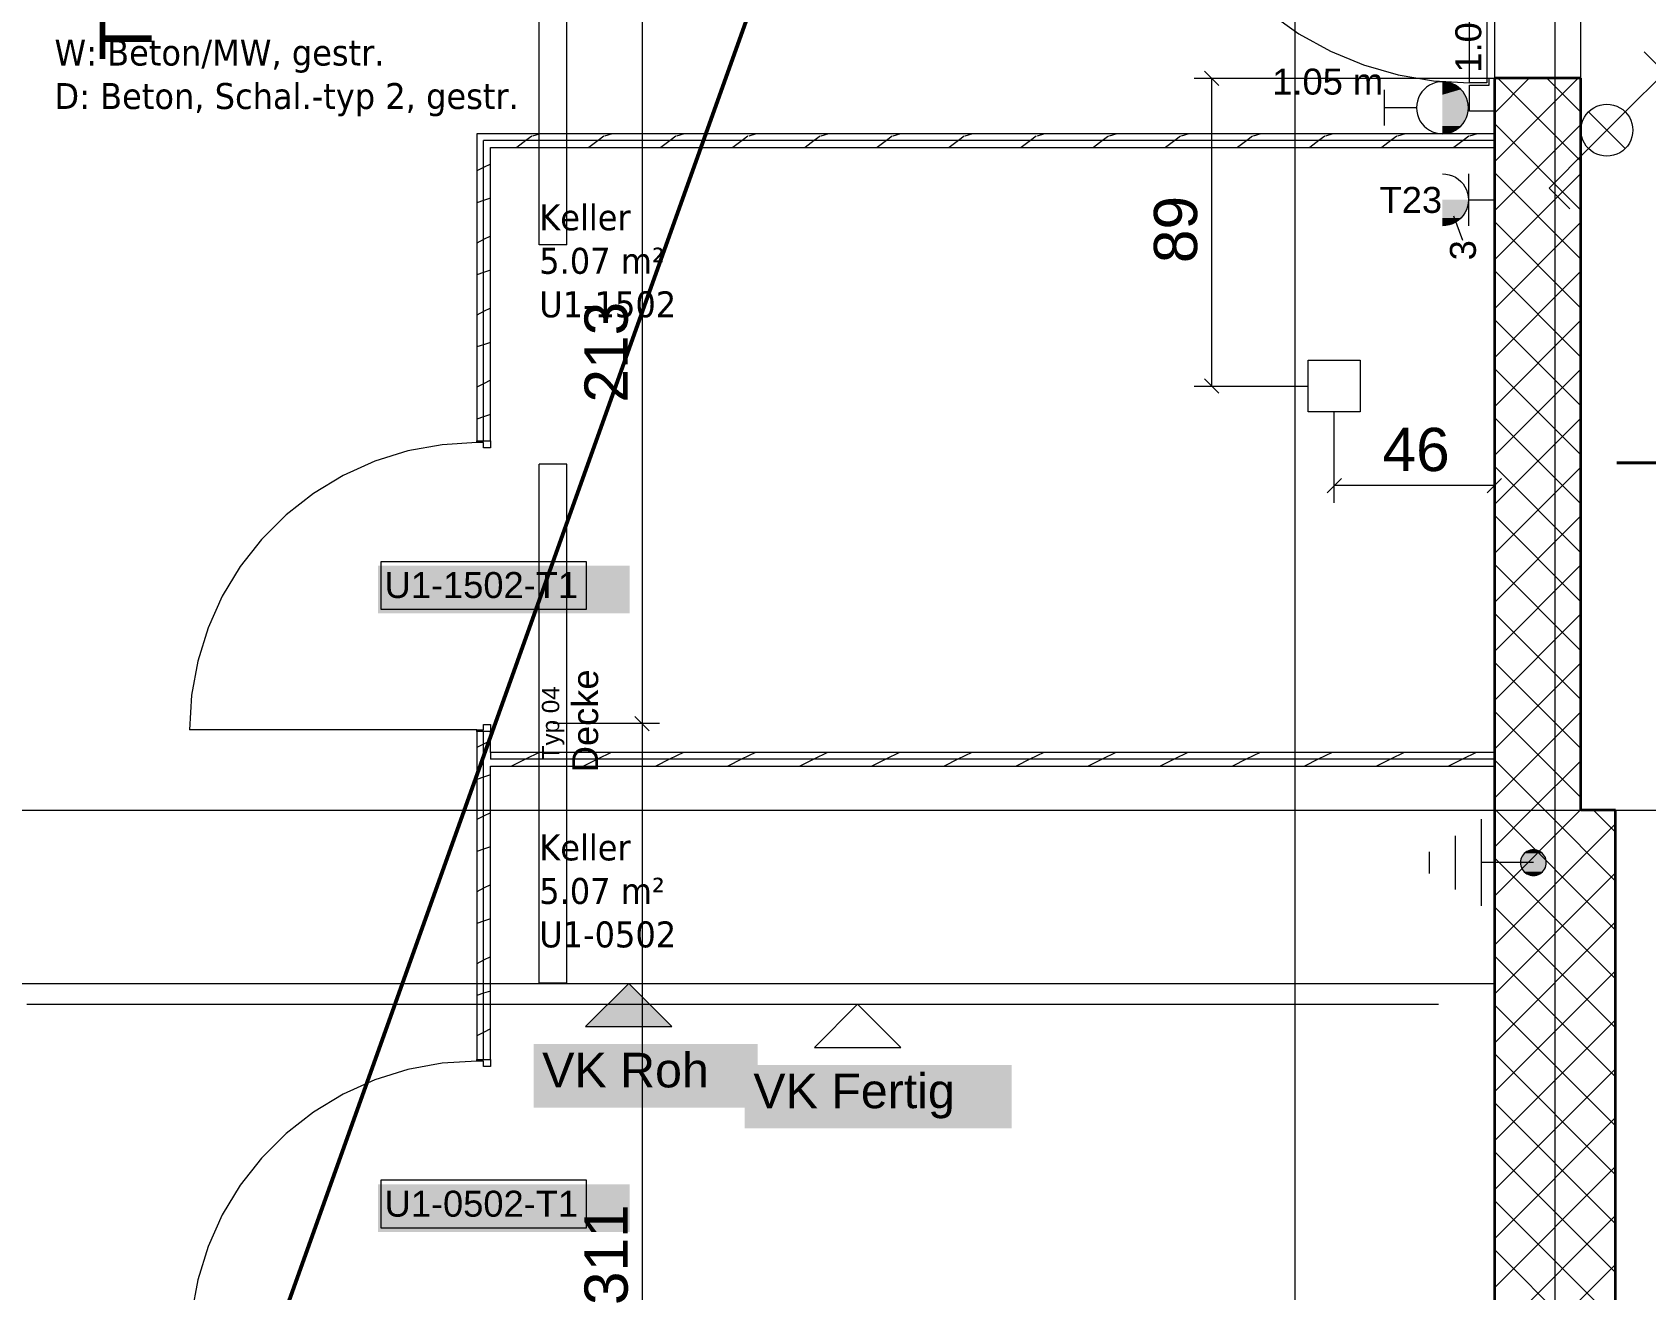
# Model space of a CAD drawing. Extents: x -1132 to 613, y -179 to 712.
# Drawn here: x -616.2 to -523, y 374.9 to 447.5 of the extents above; entities that cross this region are included whole.
import ezdxf
from ezdxf.lldxf.tags import DXFTag

# ---------------------------------------------------------------- set-up
doc = ezdxf.new("R2010")
doc.units = 0
doc.layers.get('0').update_dxf_attribs({"lineweight": 13})
for name, color, linetype, lineweight in [('A-____-NOTE-TEXT', 7, 'Continuous', 9), ('A-AREA-____-IDEN', 7, 'Continuous', 5), ('A-DOOR-____-IDEN', 7, 'Continuous', 5), ('A-DOOR-____-OTLN', 7, 'Continuous', 9), ('A-DOOR-FRAM-MCUT', 7, 'Continuous', 9), ('A-DOOR-OPNG-OTLN', 7, 'Continuous', 9), ('A-FLOR-____-OVHD', 7, 'Strichpunkt - Fein', 9), ('A-WALL-____-MCUT', 7, 'Continuous', 35), ('A-WALL-____-PATT', 7, 'Continuous', 35), ('A-WALL-FNSH-MCUT', 7, 'Continuous', 35), ('S-GRID-____-OTLN', 7, 'Continuous', 5)]:
    doc.layers.add(name, color=color, linetype=linetype, lineweight=lineweight)
for name, color, linetype, lineweight, true_color in [('EL01_VVV_Mass', 7, 'Continuous', 13, 0xb2b200), ('EL01_WAN_HLKS', 5, 'Continuous', 13, 0x0000ff), ('EL01_WAN_Kraft', 1, 'Continuous', 13, 0xff0000), ('EL01_WAN_Leuchten', 7, 'Continuous', 13, 0x0080ff), ('EL01_WAN_Leuchtentyp', 7, 'Continuous', 13, 0x0099ff), ('EL01_WAN_Licht', 7, 'Continuous', 13, 0x0080ff), ('EL01_WAN_Notbeleuchtungentyp', 7, 'Continuous', 13, 0x009900), ('EL01_WAN_Potentialausgleich', 1, 'Continuous', 13, 0xff0000), ('G-____-____-SYMB', 7, 'Strichpunkt - Weit', 5, 0x008080), ('X_Geometrie', 3, 'Continuous', 50, 0x00ff00)]:
    doc.layers.add(name, color=color, linetype=linetype, lineweight=lineweight, true_color=true_color)
doc.styles.get("Standard").update_dxf_attribs({"font": 'arial.ttf'})
tags = doc.linetypes.add('_Rasterlinie_', pattern=[0.375, 0.2, -0.05, 0.075, -0.05]).pattern_tags.tags
tags[10:11] = [DXFTag(74, 4), DXFTag(75, 0), DXFTag(340, '0'), DXFTag(46, 1.0), DXFTag(50, 0.0), DXFTag(44, 0.0), DXFTag(45, 0.0)]
tags[8:9] = [DXFTag(74, 4), DXFTag(75, 0), DXFTag(340, '0'), DXFTag(46, 1.0), DXFTag(50, 0.0), DXFTag(44, 0.0), DXFTag(45, 0.0)]
tags[6:7] = [DXFTag(74, 4), DXFTag(75, 0), DXFTag(340, '0'), DXFTag(46, 1.0), DXFTag(50, 0.0), DXFTag(44, 0.0), DXFTag(45, 0.0)]
tags[4:5] = [DXFTag(74, 4), DXFTag(75, 0), DXFTag(340, '0'), DXFTag(46, 1.0), DXFTag(50, 0.0), DXFTag(44, 0.0), DXFTag(45, 0.0)]
tags = doc.linetypes.add('Strich Punkt fein', pattern=[0.2, 0.1, -0.05, 0, -0.05]).pattern_tags.tags
tags[10:11] = [DXFTag(74, 4), DXFTag(75, 0), DXFTag(340, '0'), DXFTag(46, 1.0), DXFTag(50, 0.0), DXFTag(44, 0.0), DXFTag(45, 0.0)]
tags[8:9] = [DXFTag(74, 4), DXFTag(75, 0), DXFTag(340, '0'), DXFTag(46, 1.0), DXFTag(50, 0.0), DXFTag(44, 0.0), DXFTag(45, 0.0)]
tags[6:7] = [DXFTag(74, 4), DXFTag(75, 0), DXFTag(340, '0'), DXFTag(46, 1.0), DXFTag(50, 0.0), DXFTag(44, 0.0), DXFTag(45, 0.0)]
tags[4:5] = [DXFTag(74, 4), DXFTag(75, 0), DXFTag(340, '0'), DXFTag(46, 1.0), DXFTag(50, 0.0), DXFTag(44, 0.0), DXFTag(45, 0.0)]
tags = doc.linetypes.add('Strichpunkt - Fein', pattern=[0.2, 0.1, -0.05, 0, -0.05]).pattern_tags.tags
tags[10:11] = [DXFTag(74, 4), DXFTag(75, 0), DXFTag(340, '0'), DXFTag(46, 1.0), DXFTag(50, 0.0), DXFTag(44, 0.0), DXFTag(45, 0.0)]
tags[8:9] = [DXFTag(74, 4), DXFTag(75, 0), DXFTag(340, '0'), DXFTag(46, 1.0), DXFTag(50, 0.0), DXFTag(44, 0.0), DXFTag(45, 0.0)]
tags[6:7] = [DXFTag(74, 4), DXFTag(75, 0), DXFTag(340, '0'), DXFTag(46, 1.0), DXFTag(50, 0.0), DXFTag(44, 0.0), DXFTag(45, 0.0)]
tags[4:5] = [DXFTag(74, 4), DXFTag(75, 0), DXFTag(340, '0'), DXFTag(46, 1.0), DXFTag(50, 0.0), DXFTag(44, 0.0), DXFTag(45, 0.0)]
tags = doc.linetypes.add('Strichpunkt - Weit', pattern=[0.5, 0.2, -0.15, 0, -0.15]).pattern_tags.tags
tags[10:11] = [DXFTag(74, 4), DXFTag(75, 0), DXFTag(340, '0'), DXFTag(46, 1.0), DXFTag(50, 0.0), DXFTag(44, 0.0), DXFTag(45, 0.0)]
tags[8:9] = [DXFTag(74, 4), DXFTag(75, 0), DXFTag(340, '0'), DXFTag(46, 1.0), DXFTag(50, 0.0), DXFTag(44, 0.0), DXFTag(45, 0.0)]
tags[6:7] = [DXFTag(74, 4), DXFTag(75, 0), DXFTag(340, '0'), DXFTag(46, 1.0), DXFTag(50, 0.0), DXFTag(44, 0.0), DXFTag(45, 0.0)]
tags[4:5] = [DXFTag(74, 4), DXFTag(75, 0), DXFTag(340, '0'), DXFTag(46, 1.0), DXFTag(50, 0.0), DXFTag(44, 0.0), DXFTag(45, 0.0)]

# ---------------------------------------------------------------- blocks, each defined once
blk = doc.blocks.new('Referenz-A0UNPDE96I', base_point=(-1115.886, -117.372))
at = {"layer": 'A-____-NOTE-TEXT', "color": 0, "linetype": 'Continuous', "lineweight": 5, "ltscale": 0.13}
for p, q in [((-581.731, 392.578), (-584.231, 390.078)), ((-579.231, 390.078), (-581.731, 392.578)), ((-568.506, 391.378), (-571.006, 388.878)), ((-566.006, 388.878), (-568.506, 391.378)), ((-584.231, 390.078), (-579.231, 390.078)), ((-571.006, 388.878), (-566.006, 388.878))]:
    blk.add_line(p, q, dxfattribs=at)
for points in [[(-584.231, 390.078), (-581.731, 390.078), (-581.731, 392.578)], [(-579.231, 390.078), (-581.731, 390.078), (-581.731, 392.578)], [(-579.231, 390.078), (-579.231, 390.078), (-581.731, 390.078)]]:
    blk.add_solid(points, dxfattribs=at)
at = {"layer": 'A-____-NOTE-TEXT', "color": 7, "linetype": 'Continuous', "lineweight": 5, "ltscale": 0.13, "true_color": 0xffffff}
for points in [[(-587.229, 385.394), (-574.284, 385.394), (-587.229, 389.065)], [(-574.284, 385.394), (-587.229, 389.065), (-574.284, 389.065)], [(-575.03, 384.194), (-559.6, 384.194), (-575.03, 387.865)], [(-559.6, 384.194), (-575.03, 387.865), (-559.6, 387.865)]]:
    blk.add_solid(points, dxfattribs=at)
at = {"layer": 'A-DOOR-____-IDEN', "color": 0, "linetype": 'Continuous', "ltscale": 0.13}
for p, q in [((-596.036, 416.965), (-584.196, 416.965)), ((-596.036, 414.185), (-596.036, 416.965)), ((-584.196, 416.965), (-584.196, 414.185)), ((-584.196, 414.185), (-596.036, 414.185)), ((-596.036, 381.215), (-584.196, 381.215)), ((-596.036, 378.435), (-596.036, 381.215)), ((-584.196, 381.215), (-584.196, 378.435)), ((-584.196, 378.435), (-596.036, 378.435))]:
    blk.add_line(p, q, dxfattribs=at)
at = {"layer": 'A-DOOR-____-IDEN', "color": 7, "linetype": 'Continuous', "ltscale": 0.13, "true_color": 0xffffff}
for points in [[(-596.211, 413.962), (-581.672, 413.962), (-596.211, 416.721)], [(-581.672, 413.962), (-596.211, 416.721), (-581.672, 416.721)], [(-596.211, 378.212), (-581.672, 378.212), (-596.211, 380.971)], [(-581.672, 378.212), (-596.211, 380.971), (-581.672, 380.971)]]:
    blk.add_solid(points, dxfattribs=at)
at = {"layer": 'A-DOOR-____-OTLN', "color": 0, "linetype": 'Continuous', "ltscale": 0.13}
for p, q in [((-533.155, 444.618), (-533.155, 463.138)), ((-532.155, 463.138), (-532.155, 444.618)), ((-532.155, 444.618), (-533.155, 444.618))]:
    blk.add_line(p, q, dxfattribs=at)
at = {"layer": 'A-DOOR-____-OTLN', "color": 0, "linetype": 'Strich Punkt fein', "ltscale": 0.13}
for p, q in [((-531.715, 462.878), (-531.715, 444.878)), ((-526.715, 444.878), (-526.715, 462.878))]:
    blk.add_line(p, q, dxfattribs=at)
at = {"layer": 'A-DOOR-FRAM-MCUT', "color": 0, "linetype": 'Continuous', "ltscale": 0.13}
for p, q in [((-532.015, 444.878), (-531.715, 444.878)), ((-532.015, 444.478), (-532.015, 444.878)), ((-531.715, 444.878), (-531.715, 442.978)), ((-533.155, 444.478), (-532.015, 444.478)), ((-533.155, 442.978), (-533.155, 444.478)), ((-531.715, 442.978), (-533.155, 442.978)), ((-590.515, 423.928), (-589.715, 423.928)), ((-590.515, 423.828), (-590.515, 423.928)), ((-590.115, 423.828), (-590.515, 423.828)), ((-590.115, 423.528), (-590.115, 423.828)), ((-589.715, 423.528), (-590.115, 423.528)), ((-589.715, 423.928), (-589.715, 423.528)), ((-590.115, 407.528), (-589.715, 407.528)), ((-590.115, 407.228), (-590.115, 407.528)), ((-589.715, 407.528), (-589.715, 407.128)), ((-590.515, 407.228), (-590.115, 407.228)), ((-590.515, 407.128), (-590.515, 407.228)), ((-589.715, 407.128), (-590.515, 407.128)), ((-590.515, 388.178), (-589.715, 388.178)), ((-590.515, 388.078), (-590.515, 388.178)), ((-590.115, 388.078), (-590.515, 388.078)), ((-590.115, 387.778), (-590.115, 388.078)), ((-589.715, 388.178), (-589.715, 387.778)), ((-589.715, 387.778), (-590.115, 387.778))]:
    blk.add_line(p, q, dxfattribs=at)
at = {"layer": 'A-DOOR-OPNG-OTLN', "color": 0, "linetype": 'Continuous', "ltscale": 0.13}
for p, q in [((-544.702, 448.659), (-543.008, 447.457)), ((-543.008, 447.457), (-541.19, 446.452)), ((-541.19, 446.452), (-539.271, 445.658)), ((-539.271, 445.658), (-537.276, 445.083)), ((-537.276, 445.083), (-535.228, 444.735)), ((-535.228, 444.735), (-533.155, 444.618)), ((-594.487, 423.346), (-596.401, 422.75)), ((-592.516, 423.707), (-594.487, 423.346)), ((-590.515, 423.828), (-592.516, 423.707)), ((-596.401, 422.75), (-598.229, 421.927)), ((-598.229, 421.927), (-599.945, 420.89)), ((-599.945, 420.89), (-601.522, 419.654)), ((-601.522, 419.654), (-602.94, 418.236)), ((-602.94, 418.236), (-604.176, 416.658)), ((-604.176, 416.658), (-605.213, 414.943)), ((-605.213, 414.943), (-606.036, 413.115)), ((-606.036, 413.115), (-606.632, 411.201)), ((-606.632, 411.201), (-606.994, 409.229)), ((-606.994, 409.229), (-607.115, 407.228)), ((-590.515, 407.228), (-607.115, 407.228)), ((-592.516, 387.957), (-594.487, 387.596)), ((-590.515, 388.078), (-592.516, 387.957)), ((-596.401, 387), (-598.229, 386.177)), ((-594.487, 387.596), (-596.401, 387)), ((-598.229, 386.177), (-599.945, 385.14)), ((-599.945, 385.14), (-601.522, 383.904)), ((-601.522, 383.904), (-602.94, 382.486)), ((-602.94, 382.486), (-604.176, 380.908)), ((-604.176, 380.908), (-605.213, 379.193)), ((-605.213, 379.193), (-606.036, 377.365)), ((-606.036, 377.365), (-606.632, 375.451)), ((-606.632, 375.451), (-606.994, 373.479))]:
    blk.add_line(p, q, dxfattribs=at)
at = {"layer": 'A-FLOR-____-OVHD', "color": 0, "linetype": 'Strichpunkt - Fein', "ltscale": 0.13}
for p, q in [((-1074.115, 392.578), (-531.715, 392.578)), ((-616.515, 391.378), (-534.937, 391.378))]:
    blk.add_line(p, q, dxfattribs=at)
at = {"layer": 'A-WALL-____-MCUT', "color": 0, "linetype": 'Continuous', "ltscale": 0.35}
for p, q in [((-531.715, 444.878), (-531.715, 298.878)), ((-526.715, 444.878), (-531.715, 444.878)), ((-526.715, 402.578), (-526.715, 444.878)), ((-524.715, 402.578), (-526.715, 402.578)), ((-524.715, 298.878), (-524.715, 402.578))]:
    blk.add_line(p, q, dxfattribs=at)
at = {"layer": 'A-WALL-____-MCUT', "color": 0, "linetype": 'Continuous', "lineweight": 9, "ltscale": 0.13}
for p, q in [((-531.715, 441.278), (-590.115, 441.278)), ((-590.115, 423.928), (-590.115, 441.278)), ((-590.115, 388.178), (-590.115, 407.128)), ((-589.715, 405.928), (-589.715, 405.528)), ((-531.715, 405.528), (-589.715, 405.528))]:
    blk.add_line(p, q, dxfattribs=at)
at = {"layer": 'A-WALL-____-PATT', "color": 0, "linetype": 'Continuous', "lineweight": 9, "ltscale": 0.13}
for p, q in [((-531.715, 442.871), (-529.708, 444.878)), ((-531.715, 440.043), (-526.879, 444.878)), ((-526.715, 440.085), (-531.508, 444.878)), ((-526.715, 442.914), (-528.679, 444.878)), ((-526.715, 437.257), (-531.715, 442.257)), ((-531.715, 437.214), (-526.715, 442.214)), ((-587.667, 441.278), (-588.201, 440.878)), ((-587.338, 441.526), (-587.667, 441.278)), ((-586.853, 441.678), (-587.295, 441.531)), ((-583.502, 441.278), (-584.036, 440.878)), ((-583.172, 441.526), (-583.502, 441.278)), ((-582.689, 441.678), (-583.13, 441.531)), ((-579.337, 441.278), (-579.871, 440.878)), ((-579.007, 441.526), (-579.337, 441.278)), ((-578.524, 441.678), (-578.965, 441.531)), ((-575.172, 441.278), (-575.706, 440.878)), ((-574.842, 441.526), (-575.172, 441.278)), ((-574.359, 441.678), (-574.8, 441.531)), ((-571.007, 441.278), (-571.541, 440.878)), ((-570.676, 441.527), (-571.007, 441.278)), ((-570.195, 441.678), (-570.635, 441.532)), ((-566.842, 441.278), (-567.376, 440.878)), ((-566.511, 441.527), (-566.842, 441.278)), ((-566.03, 441.678), (-566.47, 441.532)), ((-562.677, 441.278), (-563.211, 440.878)), ((-562.346, 441.527), (-562.677, 441.278)), ((-561.865, 441.678), (-562.305, 441.532)), ((-558.512, 441.278), (-559.046, 440.878)), ((-558.18, 441.527), (-558.512, 441.278)), ((-557.7, 441.678), (-558.139, 441.532)), ((-554.347, 441.278), (-554.881, 440.878)), ((-554.015, 441.528), (-554.347, 441.278)), ((-553.536, 441.678), (-553.974, 441.532)), ((-550.183, 441.278), (-550.716, 440.878)), ((-549.85, 441.528), (-550.183, 441.278)), ((-549.371, 441.678), (-549.809, 441.532)), ((-546.018, 441.278), (-546.551, 440.878)), ((-545.684, 441.528), (-546.018, 441.278)), ((-545.206, 441.678), (-545.644, 441.532)), ((-541.853, 441.278), (-542.386, 440.878)), ((-541.519, 441.528), (-541.853, 441.278)), ((-541.042, 441.678), (-541.479, 441.532)), ((-537.688, 441.278), (-538.221, 440.878)), ((-537.354, 441.529), (-537.688, 441.278)), ((-536.877, 441.678), (-537.314, 441.533)), ((-533.523, 441.278), (-534.056, 440.878)), ((-533.188, 441.529), (-533.523, 441.278)), ((-532.712, 441.678), (-533.149, 441.533)), ((-590.115, 439.724), (-590.515, 439.524)), ((-589.715, 439.924), (-590.115, 439.724)), ((-526.715, 434.428), (-531.715, 439.428)), ((-531.715, 434.386), (-526.715, 439.386)), ((-590.115, 437.815), (-590.515, 437.681)), ((-589.715, 437.948), (-590.115, 437.815)), ((-526.715, 431.6), (-531.715, 436.6)), ((-531.715, 431.558), (-526.715, 436.558)), ((-590.115, 435.559), (-590.515, 435.359)), ((-589.715, 435.759), (-590.115, 435.559)), ((-590.115, 433.65), (-590.515, 433.517)), ((-589.715, 433.783), (-590.115, 433.65)), ((-526.715, 428.771), (-531.715, 433.771)), ((-531.715, 428.729), (-526.715, 433.729)), ((-590.115, 431.394), (-590.515, 431.194)), ((-589.715, 431.594), (-590.115, 431.394)), ((-526.715, 425.943), (-531.715, 430.943)), ((-531.715, 425.901), (-526.715, 430.901)), ((-590.115, 429.485), (-590.515, 429.352)), ((-589.715, 429.619), (-590.115, 429.485)), ((-526.715, 423.115), (-531.715, 428.115)), ((-531.715, 423.072), (-526.715, 428.072)), ((-590.115, 427.229), (-590.515, 427.029)), ((-589.715, 427.429), (-590.115, 427.229)), ((-590.115, 425.321), (-590.515, 425.187)), ((-589.715, 425.454), (-590.115, 425.321)), ((-526.715, 420.286), (-531.715, 425.286)), ((-531.715, 420.244), (-526.715, 425.244)), ((-526.715, 417.458), (-531.715, 422.458)), ((-531.715, 417.415), (-526.715, 422.415)), ((-526.715, 414.629), (-531.715, 419.629)), ((-531.715, 414.587), (-526.715, 419.587)), ((-526.715, 411.801), (-531.715, 416.801)), ((-531.715, 411.759), (-526.715, 416.759)), ((-526.715, 408.972), (-531.715, 413.972)), ((-531.715, 408.93), (-526.715, 413.93)), ((-526.715, 406.144), (-531.715, 411.144)), ((-531.715, 406.102), (-526.715, 411.102)), ((-526.715, 403.316), (-531.715, 408.316)), ((-531.715, 403.273), (-526.715, 408.273)), ((-589.715, 406.605), (-590.115, 406.405)), ((-590.115, 406.405), (-590.515, 406.205)), ((-587.702, 405.528), (-588.502, 405.128)), ((-586.902, 405.928), (-587.702, 405.528)), ((-583.537, 405.528), (-584.337, 405.128)), ((-582.737, 405.928), (-583.537, 405.528)), ((-579.373, 405.528), (-580.173, 405.128)), ((-578.573, 405.928), (-579.373, 405.528)), ((-575.208, 405.528), (-576.008, 405.128)), ((-574.408, 405.928), (-575.208, 405.528)), ((-571.043, 405.528), (-571.843, 405.128)), ((-570.243, 405.928), (-571.043, 405.528)), ((-566.878, 405.528), (-567.678, 405.128)), ((-566.078, 405.928), (-566.878, 405.528)), ((-562.713, 405.528), (-563.513, 405.128)), ((-561.913, 405.928), (-562.713, 405.528)), ((-558.548, 405.528), (-559.348, 405.128)), ((-557.748, 405.928), (-558.548, 405.528)), ((-554.383, 405.528), (-555.183, 405.128)), ((-553.583, 405.928), (-554.383, 405.528)), ((-550.218, 405.528), (-551.018, 405.128)), ((-549.418, 405.928), (-550.218, 405.528)), ((-546.053, 405.528), (-546.853, 405.128)), ((-545.253, 405.928), (-546.053, 405.528)), ((-541.888, 405.528), (-542.688, 405.128)), ((-541.088, 405.928), (-541.888, 405.528)), ((-537.723, 405.528), (-538.523, 405.128)), ((-536.923, 405.928), (-537.723, 405.528)), ((-533.559, 405.528), (-534.359, 405.128)), ((-532.759, 405.928), (-533.559, 405.528)), ((-589.715, 404.63), (-590.115, 404.497)), ((-528.806, 402.578), (-531.715, 405.487)), ((-529.581, 402.578), (-526.715, 405.445)), ((-590.115, 404.497), (-590.515, 404.364)), ((-590.115, 402.24), (-590.515, 402.04)), ((-589.715, 402.44), (-590.115, 402.24)), ((-531.634, 402.578), (-531.715, 402.659)), ((-531.715, 400.445), (-529.581, 402.578)), ((-531.715, 397.616), (-526.753, 402.578)), ((-524.715, 395.659), (-531.634, 402.578)), ((-524.715, 398.487), (-528.806, 402.578)), ((-526.753, 402.578), (-526.715, 402.616)), ((-524.715, 401.316), (-525.977, 402.578)), ((-531.715, 394.788), (-524.715, 401.788)), ((-590.115, 400.332), (-590.515, 400.199)), ((-589.715, 400.466), (-590.115, 400.332)), ((-524.715, 392.83), (-531.715, 399.83)), ((-590.115, 398.075), (-590.515, 397.875)), ((-589.715, 398.275), (-590.115, 398.075)), ((-531.715, 391.96), (-524.715, 398.96)), ((-589.715, 396.301), (-590.115, 396.167)), ((-524.715, 390.002), (-531.715, 397.002)), ((-590.115, 396.167), (-590.515, 396.034)), ((-531.715, 389.131), (-524.715, 396.131)), ((-590.115, 393.91), (-590.515, 393.71)), ((-589.715, 394.11), (-590.115, 393.91)), ((-524.715, 387.173), (-531.715, 394.173)), ((-531.715, 386.303), (-524.715, 393.303)), ((-590.115, 392.003), (-590.515, 391.869)), ((-589.715, 392.136), (-590.115, 392.003)), ((-524.715, 384.345), (-531.715, 391.345)), ((-590.115, 389.745), (-590.515, 389.545)), ((-589.715, 389.945), (-590.115, 389.745)), ((-531.715, 383.474), (-524.715, 390.474)), ((-524.715, 381.517), (-531.715, 388.517)), ((-531.715, 380.646), (-524.715, 387.646)), ((-524.715, 378.688), (-531.715, 385.688)), ((-531.715, 377.817), (-524.715, 384.817)), ((-524.715, 375.86), (-531.715, 382.86)), ((-531.715, 374.989), (-524.715, 381.989)), ((-524.715, 373.031), (-531.715, 380.031)), ((-531.715, 372.161), (-524.715, 379.161)), ((-524.715, 370.203), (-531.715, 377.203)), ((-531.715, 369.332), (-524.715, 376.332))]:
    blk.add_line(p, q, dxfattribs=at)
at = {"layer": 'A-WALL-FNSH-MCUT', "color": 0, "linetype": 'Continuous', "lineweight": 9, "ltscale": 0.13}
for p, q in [((-531.715, 441.678), (-590.515, 441.678)), ((-590.515, 441.678), (-590.515, 423.928)), ((-589.715, 440.878), (-531.715, 440.878)), ((-589.715, 423.928), (-589.715, 440.878)), ((-590.515, 423.928), (-589.715, 423.928)), ((-590.515, 407.128), (-590.515, 388.178)), ((-589.715, 407.128), (-590.515, 407.128)), ((-589.715, 405.928), (-589.715, 407.128)), ((-531.715, 405.928), (-589.715, 405.928)), ((-589.715, 388.178), (-589.715, 405.128)), ((-589.715, 405.128), (-531.715, 405.128)), ((-590.515, 388.178), (-589.715, 388.178))]:
    blk.add_line(p, q, dxfattribs=at)
at = {"layer": 'G-____-____-SYMB', "color": 0, "linetype": 'Continuous', "lineweight": 40, "ltscale": 0.4}
blk.add_line((-524.64, 422.65), (-516.215, 422.65), dxfattribs=at)
at = {"layer": 'S-GRID-____-OTLN', "color": 0, "linetype": '_Rasterlinie_', "ltscale": 0.13}
for p, q in [((-528.215, 645.662), (-528.215, 244.87)), ((-543.215, -113.603), (-543.215, 631.478)), ((-1107.612, 402.578), (119.376, 402.578))]:
    blk.add_line(p, q, dxfattribs=at)
at = {"layer": 'X_Geometrie', "color": 0, "linetype": 'Continuous', "ltscale": 0.5}
blk.add_line((-625.306, 307.189), (-537.491, 553.069), dxfattribs=at)
at = {"layer": 'A-____-NOTE-TEXT', "color": 0, "linetype": 'Continuous', "lineweight": 5, "ltscale": 0.13, "char_height": 2, "attachment_point": 1}
for s, insert in [('{\\fArial;VK Roh}', (-586.729, 388.565)), ('{\\fArial;VK Fertig}', (-574.53, 387.365))]:
    blk.add_mtext(s, dxfattribs=dict(at, insert=insert))
at = {"layer": 'A-AREA-____-IDEN', "color": 0, "linetype": 'Continuous', "ltscale": 0.13, "char_height": 1.5, "attachment_point": 1}
for s, insert in [('{\\W0.9;\\fVerdana;W: Beton/MW, gestr.}', (-614.912, 447.117)), ('{\\W0.9;\\fVerdana;D: Beton, Schal.-typ 2, gestr.}', (-614.912, 444.604)), ('{\\W0.9;\\fVerdana;Keller}', (-586.902, 437.595)), ('{\\W0.9;\\fVerdana;5.07 m²}', (-586.902, 435.082)), ('{\\W0.9;\\fVerdana;U1-1502}', (-586.902, 432.568)), ('{\\W0.9;\\fVerdana;Keller}', (-586.902, 401.184)), ('{\\W0.9;\\fVerdana;5.07 m²}', (-586.902, 398.67)), ('{\\W0.9;\\fVerdana;U1-0502}', (-586.902, 396.157))]:
    blk.add_mtext(s, dxfattribs=dict(at, insert=insert))
at = {"layer": 'A-DOOR-____-IDEN', "color": 0, "linetype": 'Continuous', "ltscale": 0.13, "char_height": 1.5, "attachment_point": 1}
for s, insert in [('{\\fArial;U1-1502-T1}', (-595.836, 416.346)), ('{\\fArial;U1-0502-T1}', (-595.836, 380.596))]:
    blk.add_mtext(s, dxfattribs=dict(at, insert=insert))
blk = doc.blocks.new('Erdungs-Anschluss-A0UNPDYP6I', base_point=(-535.457, 397.057))
at = {"color": 0, "linetype": 'ByBlock', "lineweight": -2, "ltscale": 0.13}
for p, q in [((-532.457, 397.057), (-532.457, 402.057)), ((-533.957, 398.008), (-533.957, 401.099)), ((-535.457, 398.932), (-535.457, 400.182)), ((-530.048, 400.01), (-530.102, 399.929)), ((-529.984, 400.083), (-530.048, 400.01)), ((-529.91, 400.147), (-529.984, 400.083)), ((-529.829, 400.201), (-529.91, 400.147)), ((-529.742, 400.244), (-529.829, 400.201)), ((-529.65, 400.276), (-529.742, 400.244)), ((-529.554, 400.295), (-529.65, 400.276)), ((-529.457, 400.301), (-529.554, 400.295)), ((-529.36, 400.295), (-529.457, 400.301)), ((-529.264, 400.276), (-529.36, 400.295)), ((-529.172, 400.244), (-529.264, 400.276)), ((-529.085, 400.201), (-529.172, 400.244)), ((-529.004, 400.147), (-529.085, 400.201)), ((-528.931, 400.083), (-529.004, 400.147)), ((-528.866, 400.01), (-528.931, 400.083)), ((-528.812, 399.929), (-528.866, 400.01)), ((-529.457, 399.557), (-532.457, 399.557)), ((-530.195, 399.654), (-530.202, 399.557)), ((-530.202, 399.557), (-530.195, 399.46)), ((-530.176, 399.749), (-530.195, 399.654)), ((-530.195, 399.46), (-530.176, 399.364)), ((-530.145, 399.842), (-530.176, 399.749)), ((-530.176, 399.364), (-530.145, 399.272)), ((-530.102, 399.929), (-530.145, 399.842)), ((-530.145, 399.272), (-530.102, 399.184)), ((-530.102, 399.184), (-530.048, 399.103)), ((-530.048, 399.103), (-529.984, 399.03)), ((-529.984, 399.03), (-529.91, 398.966)), ((-529.004, 398.966), (-528.931, 399.03)), ((-528.931, 399.03), (-528.866, 399.103)), ((-528.866, 399.103), (-528.812, 399.184)), ((-528.769, 399.842), (-528.812, 399.929)), ((-528.812, 399.184), (-528.769, 399.272)), ((-528.738, 399.749), (-528.769, 399.842)), ((-528.769, 399.272), (-528.738, 399.364)), ((-528.719, 399.654), (-528.738, 399.749)), ((-528.738, 399.364), (-528.719, 399.46)), ((-528.713, 399.557), (-528.719, 399.654)), ((-528.719, 399.46), (-528.713, 399.557)), ((-529.91, 398.966), (-529.829, 398.912)), ((-529.829, 398.912), (-529.742, 398.869)), ((-529.742, 398.869), (-529.65, 398.838)), ((-529.65, 398.838), (-529.554, 398.819)), ((-529.554, 398.819), (-529.457, 398.812)), ((-529.457, 398.812), (-529.36, 398.819)), ((-529.36, 398.819), (-529.264, 398.838)), ((-529.264, 398.838), (-529.172, 398.869)), ((-529.172, 398.869), (-529.085, 398.912)), ((-529.085, 398.912), (-529.004, 398.966))]:
    blk.add_line(p, q, dxfattribs=at)
for points in [[(-528.812, 399.929), (-530.102, 399.929), (-528.931, 400.083)], [(-530.102, 399.929), (-528.931, 400.083), (-529.984, 400.083)], [(-528.931, 400.083), (-529.984, 400.083), (-529.085, 400.201)], [(-529.984, 400.083), (-529.085, 400.201), (-529.829, 400.201)], [(-529.085, 400.201), (-529.829, 400.201), (-529.264, 400.276)], [(-529.829, 400.201), (-529.264, 400.276), (-529.65, 400.276)], [(-529.264, 400.276), (-529.65, 400.276), (-529.457, 400.301)], [(-528.713, 399.557), (-530.202, 399.557), (-528.738, 399.749)], [(-530.202, 399.557), (-528.738, 399.749), (-530.176, 399.749)], [(-530.176, 399.364), (-528.713, 399.557), (-530.202, 399.557)], [(-528.738, 399.749), (-530.176, 399.749), (-528.812, 399.929)], [(-530.176, 399.749), (-528.812, 399.929), (-530.102, 399.929)], [(-528.738, 399.364), (-530.176, 399.364), (-528.713, 399.557)], [(-530.102, 399.184), (-528.738, 399.364), (-530.176, 399.364)], [(-528.812, 399.184), (-530.102, 399.184), (-528.738, 399.364)], [(-529.984, 399.03), (-528.812, 399.184), (-530.102, 399.184)], [(-528.931, 399.03), (-529.984, 399.03), (-528.812, 399.184)], [(-529.829, 398.912), (-528.931, 399.03), (-529.984, 399.03)], [(-529.085, 398.912), (-529.829, 398.912), (-528.931, 399.03)], [(-529.65, 398.838), (-529.085, 398.912), (-529.829, 398.912)], [(-529.264, 398.838), (-529.65, 398.838), (-529.085, 398.912)], [(-529.457, 398.812), (-529.264, 398.838), (-529.65, 398.838)]]:
    blk.add_solid(points, dxfattribs=at)
blk = doc.blocks.new('Maß-A0UNPDZR6I', base_point=(-586.1, 407.174))
at = {"color": 0, "lineweight": -2}
for p, q in [((-580.541, 449.843), (-581.368, 450.67)), ((-579.954, 450.256), (-585.3, 450.256)), ((-580.954, 450.256), (-580.954, 407.588)), ((-579.954, 407.588), (-586.1, 407.588)), ((-580.541, 407.174), (-581.368, 408.001))]:
    blk.add_line(p, q, dxfattribs=at)
at = {"color": 0, "lineweight": -2, "insert": (-584.288, 426.138), "char_height": 2.5, "attachment_point": 1, "rotation": 90}
blk.add_mtext('{\\fArial;213}', dxfattribs=at)
blk = doc.blocks.new('Maß-A0UNPEGH6I', base_point=(-551.388, 426.682))
at = {"color": 0, "lineweight": -2}
for p, q in [((-549.054, 444.878), (-531.713, 444.878)), ((-547.641, 444.465), (-548.468, 445.292)), ((-548.054, 444.878), (-548.054, 427.095)), ((-549.054, 427.095), (-542.465, 427.095)), ((-547.641, 426.682), (-548.468, 427.509))]:
    blk.add_line(p, q, dxfattribs=at)
at = {"color": 0, "lineweight": -2, "insert": (-551.388, 434.196), "char_height": 2.5, "attachment_point": 1, "rotation": 90}
blk.add_mtext('{\\fArial;89}', dxfattribs=at)
blk = doc.blocks.new('Taster_ AP-A0UNPEGL6I', base_point=(-538.065, 441.678))
at = {"color": 0, "lineweight": -2}
for p, q in [((-538.065, 442.143), (-538.065, 444.213)), ((-536.098, 443.752), (-536.162, 443.566)), ((-536.012, 443.928), (-536.098, 443.752)), ((-535.903, 444.091), (-536.012, 443.928)), ((-535.773, 444.239), (-535.903, 444.091)), ((-535.626, 444.368), (-535.773, 444.239)), ((-535.463, 444.477), (-535.626, 444.368)), ((-535.287, 444.564), (-535.463, 444.477)), ((-535.101, 444.627), (-535.287, 444.564)), ((-534.908, 444.665), (-535.101, 444.627)), ((-534.713, 444.678), (-534.908, 444.665)), ((-534.517, 444.665), (-534.713, 444.678)), ((-534.324, 444.627), (-534.517, 444.665)), ((-534.139, 444.564), (-534.324, 444.627)), ((-533.963, 444.477), (-534.139, 444.564)), ((-533.8, 444.368), (-533.963, 444.477)), ((-533.652, 444.239), (-533.8, 444.368)), ((-533.523, 444.091), (-533.652, 444.239)), ((-533.414, 443.928), (-533.523, 444.091)), ((-533.327, 443.752), (-533.414, 443.928)), ((-533.264, 443.566), (-533.327, 443.752)), ((-536.213, 443.178), (-538.065, 443.178)), ((-536.2, 443.374), (-536.213, 443.178)), ((-536.213, 443.178), (-536.2, 442.982)), ((-536.162, 443.566), (-536.2, 443.374)), ((-536.2, 442.982), (-536.162, 442.79)), ((-533.225, 443.374), (-533.264, 443.566)), ((-533.264, 442.79), (-533.225, 442.982)), ((-533.213, 443.178), (-533.225, 443.374)), ((-533.225, 442.982), (-533.213, 443.178)), ((-536.162, 442.79), (-536.098, 442.604)), ((-536.098, 442.604), (-536.012, 442.428)), ((-536.012, 442.428), (-535.903, 442.265)), ((-535.903, 442.265), (-535.773, 442.118)), ((-535.773, 442.118), (-535.626, 441.988)), ((-535.626, 441.988), (-535.463, 441.879)), ((-533.963, 441.879), (-533.8, 441.988)), ((-533.8, 441.988), (-533.652, 442.118)), ((-533.652, 442.118), (-533.523, 442.265)), ((-533.523, 442.265), (-533.414, 442.428)), ((-533.414, 442.428), (-533.327, 442.604)), ((-533.327, 442.604), (-533.264, 442.79)), ((-535.463, 441.879), (-535.287, 441.792)), ((-535.287, 441.792), (-535.101, 441.729)), ((-535.101, 441.729), (-534.908, 441.691)), ((-534.908, 441.691), (-534.713, 441.678)), ((-534.713, 441.678), (-534.517, 441.691)), ((-534.517, 441.691), (-534.324, 441.729)), ((-534.324, 441.729), (-534.139, 441.792)), ((-534.139, 441.792), (-533.963, 441.879))]:
    blk.add_line(p, q, dxfattribs=at)
for points in [[(-534.324, 444.627), (-534.713, 444.627), (-534.713, 444.678)], [(-533.963, 444.477), (-534.713, 444.477), (-534.324, 444.627)], [(-534.713, 444.477), (-534.324, 444.627), (-534.713, 444.627)], [(-533.652, 444.239), (-534.713, 444.239), (-533.963, 444.477)], [(-534.713, 444.239), (-533.963, 444.477), (-534.713, 444.477)], [(-533.414, 443.928), (-534.713, 443.928), (-533.652, 444.239)], [(-534.713, 443.928), (-533.652, 444.239), (-534.713, 444.239)], [(-533.264, 443.566), (-534.713, 443.566), (-533.414, 443.928)], [(-534.713, 443.566), (-533.414, 443.928), (-534.713, 443.928)], [(-533.213, 443.178), (-534.713, 443.178), (-533.264, 443.566)], [(-534.713, 443.178), (-533.264, 443.566), (-534.713, 443.566)], [(-533.264, 442.79), (-534.713, 442.79), (-533.213, 443.178)], [(-534.713, 442.79), (-533.213, 443.178), (-534.713, 443.178)], [(-533.414, 442.428), (-534.713, 442.428), (-533.264, 442.79)], [(-534.713, 442.428), (-533.264, 442.79), (-534.713, 442.79)], [(-533.652, 442.118), (-534.713, 442.118), (-533.414, 442.428)], [(-534.713, 442.118), (-533.414, 442.428), (-534.713, 442.428)], [(-533.963, 441.879), (-534.713, 441.879), (-533.652, 442.118)], [(-534.713, 441.879), (-533.652, 442.118), (-534.713, 442.118)], [(-534.324, 441.729), (-534.713, 441.729), (-533.963, 441.879)], [(-534.713, 441.729), (-533.963, 441.879), (-534.713, 441.879)], [(-534.713, 441.678), (-534.324, 441.729), (-534.713, 441.729)]]:
    blk.add_solid(points, dxfattribs=at)
blk = doc.blocks.new('Absolute Höhe-A0UNPEGN6I', base_point=(-533.97, 445.206))
at = {"color": 0, "lineweight": -2, "insert": (-533.97, 445.206), "char_height": 1.5, "attachment_point": 1, "rotation": 90}
blk.add_mtext('{\\fArial;1.05 m}', dxfattribs=at)
blk = doc.blocks.new('Absolute Höhe-A0UNPEGP6I', base_point=(-544.547, 443.936))
at = {"color": 0, "lineweight": -2, "insert": (-544.547, 445.436), "char_height": 1.5, "attachment_point": 1}
blk.add_mtext('{\\fArial;1.05 m}', dxfattribs=at)
blk = doc.blocks.new('Bemerkung 1-A0UNPELD6I', base_point=(-612.301, 445.897))
at = {"color": 0, "lineweight": -2, "insert": (-612.301, 445.897), "char_height": 3, "attachment_point": 1, "rotation": 90}
blk.add_mtext('{\\fArial;Typ ZN2}', dxfattribs=at)
blk = doc.blocks.new('Maß-A0UNPEX56I', base_point=(-541.378, 420.347))
at = {"color": 0, "lineweight": -2}
for p, q in [((-531.713, 420.347), (-531.713, 440.878)), ((-540.965, 420.347), (-540.965, 425.595)), ((-541.378, 420.933), (-540.551, 421.761)), ((-532.126, 420.933), (-531.299, 421.761)), ((-531.713, 421.347), (-540.965, 421.347))]:
    blk.add_line(p, q, dxfattribs=at)
at = {"color": 0, "lineweight": -2, "insert": (-538.18, 424.68), "char_height": 2.5, "attachment_point": 1}
blk.add_mtext('{\\fArial;46}', dxfattribs=at)
blk = doc.blocks.new('Steckdose T23_ AP_ 3-fach-A0UNPEZ96I', base_point=(-538.345, 434.359))
at = {"color": 0, "lineweight": -2}
for p, q in [((-534.713, 439.358), (-534.517, 439.345)), ((-534.517, 439.345), (-534.324, 439.307)), ((-534.324, 439.307), (-534.139, 439.244)), ((-534.139, 439.244), (-533.963, 439.157)), ((-533.963, 439.157), (-533.8, 439.048)), ((-533.213, 439.358), (-533.213, 436.358)), ((-533.8, 439.048), (-533.652, 438.919)), ((-533.652, 438.919), (-533.523, 438.771)), ((-533.523, 438.771), (-533.414, 438.608)), ((-533.414, 438.608), (-533.327, 438.432)), ((-533.327, 438.432), (-533.264, 438.246)), ((-533.264, 438.246), (-533.225, 438.054)), ((-533.327, 437.284), (-533.414, 437.108)), ((-533.264, 437.47), (-533.327, 437.284)), ((-533.225, 437.662), (-533.264, 437.47)), ((-533.225, 438.054), (-533.213, 437.858)), ((-533.213, 437.858), (-533.225, 437.662)), ((-533.213, 437.858), (-531.713, 437.858)), ((-534.517, 436.371), (-534.713, 436.358)), ((-534.324, 436.409), (-534.517, 436.371)), ((-534.139, 436.472), (-534.324, 436.409)), ((-533.963, 436.559), (-534.139, 436.472)), ((-534.066, 436.932), (-533.558, 435.516)), ((-533.8, 436.668), (-533.963, 436.559)), ((-533.652, 436.798), (-533.8, 436.668)), ((-533.523, 436.945), (-533.652, 436.798)), ((-533.414, 437.108), (-533.523, 436.945))]:
    blk.add_line(p, q, dxfattribs=at)
for points in [[(-533.264, 437.47), (-534.713, 437.47), (-533.213, 437.858)], [(-534.713, 437.47), (-533.213, 437.858), (-534.713, 437.858)], [(-533.414, 437.108), (-534.713, 437.108), (-533.264, 437.47)], [(-534.713, 437.108), (-533.264, 437.47), (-534.713, 437.47)], [(-533.652, 436.798), (-534.713, 436.798), (-533.414, 437.108)], [(-534.713, 436.798), (-533.414, 437.108), (-534.713, 437.108)], [(-533.963, 436.559), (-534.713, 436.559), (-533.652, 436.798)], [(-534.713, 436.559), (-533.652, 436.798), (-534.713, 436.798)], [(-534.324, 436.409), (-534.713, 436.409), (-533.963, 436.559)], [(-534.713, 436.409), (-533.963, 436.559), (-534.713, 436.559)], [(-534.713, 436.358), (-534.324, 436.409), (-534.713, 436.409)]]:
    blk.add_solid(points, dxfattribs=at)
at = {"color": 0, "lineweight": -2, "insert": (-538.345, 438.6), "char_height": 1.5, "attachment_point": 1}
blk.add_mtext('{\\fArial;T23}', dxfattribs=at)
at = {"color": 0, "lineweight": -2, "insert": (-534.282, 434.359), "char_height": 1.5, "attachment_point": 1, "rotation": 90}
blk.add_mtext('{\\fArial;3}', dxfattribs=at)
blk = doc.blocks.new('LED-Langfeldleuchte 37W-A0UNPF2L6I', base_point=(-586.9, 392.588))
at = {"color": 0, "lineweight": -2}
for p, q in [((-586.9, 392.588), (-586.9, 422.588)), ((-585.3, 422.588), (-586.9, 422.588)), ((-585.3, 392.588), (-585.3, 422.588)), ((-585.3, 392.588), (-586.9, 392.588))]:
    blk.add_line(p, q, dxfattribs=at)
blk = doc.blocks.new('Bemerkung 1-A0UNPF2N6I', base_point=(-586.745, 405.471))
at = {"color": 0, "lineweight": -2, "insert": (-586.745, 405.471), "char_height": 1, "attachment_point": 1, "rotation": 90}
blk.add_mtext('{\\fArial;Typ 04}', dxfattribs=at)
blk = doc.blocks.new('Absolute Höhe-A0UNPF2P6I', base_point=(-584.997, 404.779))
at = {"color": 0, "lineweight": -2, "insert": (-584.997, 404.779), "char_height": 1.5, "attachment_point": 1, "rotation": 90}
blk.add_mtext('{\\fArial;Decke}', dxfattribs=at)
blk = doc.blocks.new('Schalter_ Schema 3_ UP_ KL-A0UNPF456I', base_point=(-528.555, 437.339))
at = {"color": 0, "lineweight": -2}
for p, q in [((-521.87, 445.221), (-523.066, 446.417)), ((-524.152, 442.939), (-521.87, 445.221)), ((-526.403, 442.791), (-526.273, 442.939)), ((-526.273, 442.939), (-526.126, 443.068)), ((-526.273, 440.818), (-524.152, 442.939)), ((-524.152, 440.818), (-526.273, 442.939)), ((-526.126, 443.068), (-525.963, 443.177)), ((-525.963, 443.177), (-525.787, 443.264)), ((-525.787, 443.264), (-525.601, 443.327)), ((-525.601, 443.327), (-525.408, 443.365)), ((-525.408, 443.365), (-525.213, 443.378)), ((-525.213, 443.378), (-525.017, 443.365)), ((-525.017, 443.365), (-524.824, 443.327)), ((-524.824, 443.327), (-524.639, 443.264)), ((-524.639, 443.264), (-524.463, 443.177)), ((-524.463, 443.177), (-524.3, 443.068)), ((-524.3, 443.068), (-524.152, 442.939)), ((-524.152, 442.939), (-524.023, 442.791)), ((-526.713, 441.878), (-526.7, 442.074)), ((-526.7, 442.074), (-526.662, 442.266)), ((-526.662, 442.266), (-526.598, 442.452)), ((-526.598, 442.452), (-526.512, 442.628)), ((-526.512, 442.628), (-526.403, 442.791)), ((-524.023, 442.791), (-523.914, 442.628)), ((-523.914, 442.628), (-523.827, 442.452)), ((-523.827, 442.452), (-523.764, 442.266)), ((-523.764, 442.266), (-523.725, 442.074)), ((-523.725, 442.074), (-523.713, 441.878)), ((-526.7, 441.682), (-526.713, 441.878)), ((-526.662, 441.49), (-526.7, 441.682)), ((-526.598, 441.304), (-526.662, 441.49)), ((-526.512, 441.128), (-526.598, 441.304)), ((-526.403, 440.965), (-526.512, 441.128)), ((-526.273, 440.818), (-526.403, 440.965)), ((-524.023, 440.965), (-524.152, 440.818)), ((-523.914, 441.128), (-524.023, 440.965)), ((-523.827, 441.304), (-523.914, 441.128)), ((-523.764, 441.49), (-523.827, 441.304)), ((-523.725, 441.682), (-523.764, 441.49)), ((-523.713, 441.878), (-523.725, 441.682)), ((-526.273, 440.818), (-528.555, 438.536)), ((-526.126, 440.688), (-526.273, 440.818)), ((-525.963, 440.579), (-526.126, 440.688)), ((-525.787, 440.492), (-525.963, 440.579)), ((-525.601, 440.429), (-525.787, 440.492)), ((-525.408, 440.391), (-525.601, 440.429)), ((-525.213, 440.378), (-525.408, 440.391)), ((-525.017, 440.391), (-525.213, 440.378)), ((-524.824, 440.429), (-525.017, 440.391)), ((-524.639, 440.492), (-524.824, 440.429)), ((-524.463, 440.579), (-524.639, 440.492)), ((-524.3, 440.688), (-524.463, 440.579)), ((-524.152, 440.818), (-524.3, 440.688)), ((-528.555, 438.536), (-527.359, 437.339))]:
    blk.add_line(p, q, dxfattribs=at)
blk = doc.blocks.new('Maß-A0UNPFQV6I', base_point=(-586.21, 345.009))
at = {"color": 0, "lineweight": -2}
for p, q in [((-579.954, 407.588), (-586.1, 407.588)), ((-580.541, 407.174), (-581.368, 408.001)), ((-580.954, 407.588), (-580.954, 345.423)), ((-579.954, 345.423), (-586.21, 345.423)), ((-580.541, 345.009), (-581.368, 345.836))]:
    blk.add_line(p, q, dxfattribs=at)
at = {"color": 0, "lineweight": -2, "insert": (-584.288, 373.986), "char_height": 2.5, "attachment_point": 1, "rotation": 90}
blk.add_mtext('{\\fArial;311}', dxfattribs=at)
blk = doc.blocks.new('LED-Langfeldleuchte 37W-A0UNPFRT6I', base_point=(-586.9, 435.256))
at = {"color": 0, "lineweight": -2}
for p, q in [((-586.9, 435.256), (-586.9, 465.256)), ((-585.3, 465.256), (-586.9, 465.256)), ((-585.3, 435.256), (-585.3, 465.256)), ((-585.3, 435.256), (-586.9, 435.256))]:
    blk.add_line(p, q, dxfattribs=at)
blk = doc.blocks.new('Deckendose UP-A0UNPFUT6I', base_point=(-542.465, 425.595))
at = {"color": 0, "lineweight": -2}
for p, q in [((-542.465, 428.595), (-539.465, 428.595)), ((-542.465, 425.595), (-542.465, 428.595)), ((-539.465, 428.595), (-539.465, 425.595)), ((-539.465, 425.595), (-542.465, 425.595))]:
    blk.add_line(p, q, dxfattribs=at)

msp = doc.modelspace()

# ---------------------------------------------------------------- block references
at = {"color": 9, "lineweight": 25, "ltscale": 0.25, "true_color": 0xc0c0c0}
msp.add_blockref('Referenz-A0UNPDE96I', (-1115.886, -117.372), dxfattribs=at)
at = {"layer": 'EL01_VVV_Mass', "linetype": 'Continuous', "ltscale": 0.13}
for name, p in [('Maß-A0UNPDZR6I', (-586.1, 407.174)), ('Maß-A0UNPEGH6I', (-551.388, 426.682)), ('Maß-A0UNPEX56I', (-541.378, 420.347)), ('Maß-A0UNPFQV6I', (-586.21, 345.009))]:
    msp.add_blockref(name, p, dxfattribs=at)
at = {"layer": 'EL01_WAN_HLKS', "linetype": 'Continuous', "ltscale": 0.13}
msp.add_blockref('Deckendose UP-A0UNPFUT6I', (-542.465, 425.595), dxfattribs=at)
at = {"layer": 'EL01_WAN_Kraft', "color": 1, "linetype": 'Continuous', "ltscale": 0.13, "true_color": 0xff0000}
msp.add_blockref('Steckdose T23_ AP_ 3-fach-A0UNPEZ96I', (-538.345, 434.359), dxfattribs=at)
at = {"layer": 'EL01_WAN_Leuchten', "ltscale": 0.13}
for name, p in [('LED-Langfeldleuchte 37W-A0UNPFRT6I', (-586.9, 435.256)), ('LED-Langfeldleuchte 37W-A0UNPF2L6I', (-586.9, 392.588)), ('Absolute Höhe-A0UNPF2P6I', (-584.997, 404.779))]:
    msp.add_blockref(name, p, dxfattribs=at)
at = {"layer": 'EL01_WAN_Leuchtentyp', "ltscale": 0.13}
msp.add_blockref('Bemerkung 1-A0UNPF2N6I', (-586.745, 405.471), dxfattribs=at)
at = {"layer": 'EL01_WAN_Licht', "linetype": 'Continuous', "ltscale": 0.13}
for name, p in [('Absolute Höhe-A0UNPEGN6I', (-533.97, 445.206)), ('Schalter_ Schema 3_ UP_ KL-A0UNPF456I', (-528.555, 437.339)), ('Absolute Höhe-A0UNPEGP6I', (-544.547, 443.936)), ('Taster_ AP-A0UNPEGL6I', (-538.065, 441.678))]:
    msp.add_blockref(name, p, dxfattribs=at)
at = {"layer": 'EL01_WAN_Notbeleuchtungentyp', "linetype": 'Continuous', "ltscale": 0.13}
msp.add_blockref('Bemerkung 1-A0UNPELD6I', (-612.301, 445.897), dxfattribs=at)
at = {"layer": 'EL01_WAN_Potentialausgleich', "linetype": 'ByBlock', "ltscale": 0.13}
msp.add_blockref('Erdungs-Anschluss-A0UNPDYP6I', (-535.457, 397.057), dxfattribs=at)

doc.saveas('drawing.dxf')
